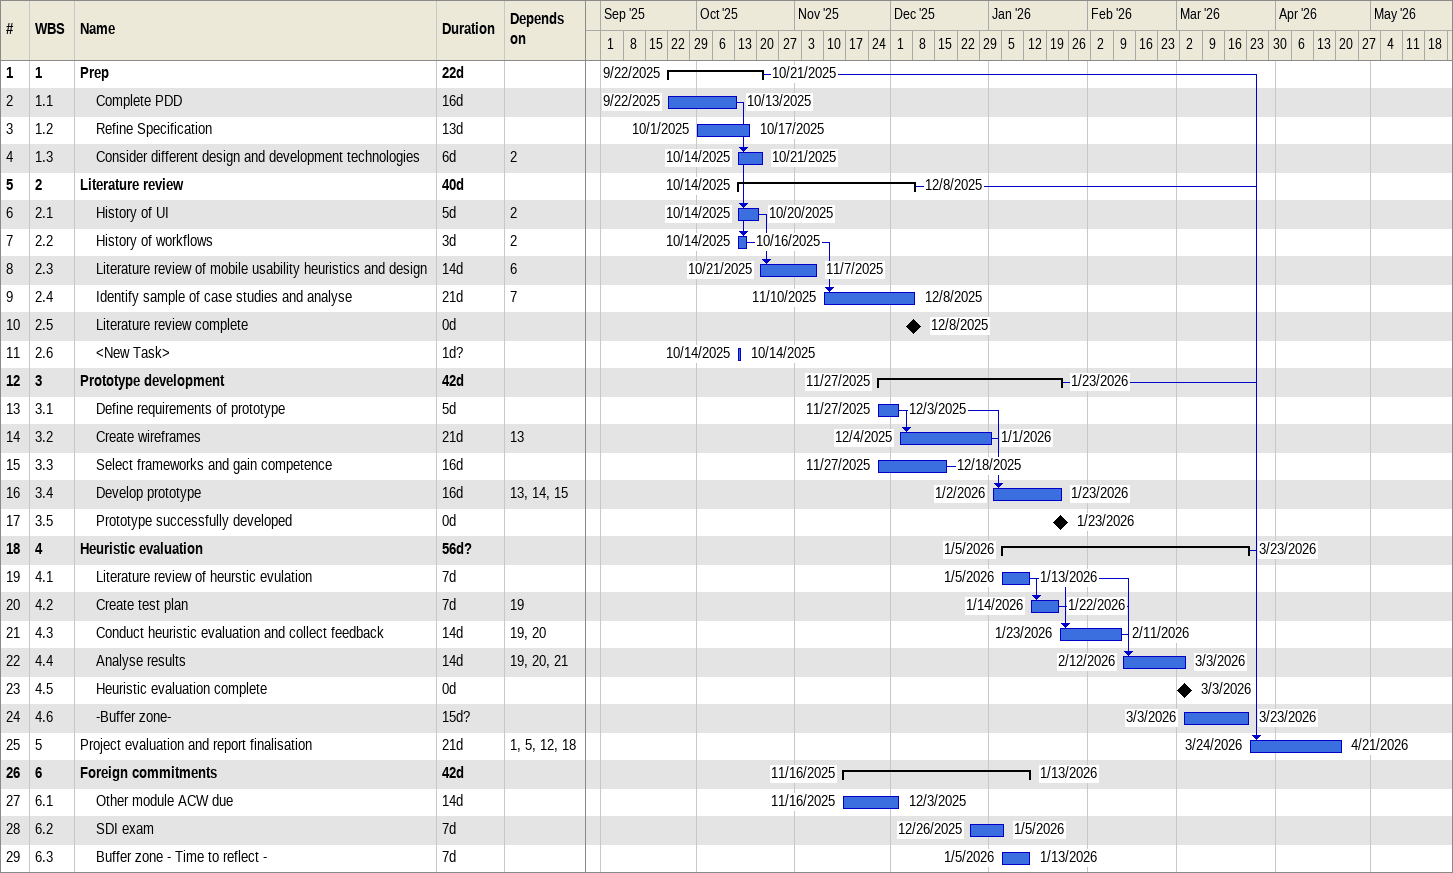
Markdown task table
| ID | WBS | Task | Duration | Start | Finish | Predecessors |
|---|---|---|---|---|---|---|
| 1 | 1 | **Prep** | 22d | 2025-09-22 | 2025-10-21 |  |
| 2 | 1.1 | Complete PDD | 16d | 2025-09-22 | 2025-10-13 |  |
| 3 | 1.2 | Refine Specification | 13d | 2025-10-01 | 2025-10-17 |  |
| 4 | 1.3 | Consider different design and development technologies | 6d | 2025-10-14 | 2025-10-21 | 2 |
| 5 | 2 | **Literature review** | 40d | 2025-10-14 | 2025-12-08 |  |
| 6 | 2.1 | History of UI | 5d | 2025-10-14 | 2025-10-20 | 2 |
| 7 | 2.2 | History of workflows | 3d | 2025-10-14 | 2025-10-16 | 2 |
| 8 | 2.3 | Literature review of mobile usability heuristics and design | 14d | 2025-10-21 | 2025-11-07 | 6 |
| 9 | 2.4 | Identify sample of case studies and analyse | 21d | 2025-11-10 | 2025-12-08 | 7 |
| 10 | 2.5 | Literature review complete | 0d | 2025-12-08 | 2025-12-08 |  |
| 11 | 2.6 | <New Task> | 1d? | 2025-10-14 | 2025-10-14 |  |
| 12 | 3 | **Prototype development** | 42d | 2025-11-27 | 2026-01-23 |  |
| 13 | 3.1 | Define requirements of prototype | 5d | 2025-11-27 | 2025-12-03 |  |
| 14 | 3.2 | Create wireframes | 21d | 2025-12-04 | 2026-01-01 | 13 |
| 15 | 3.3 | Select frameworks and gain competence | 16d | 2025-11-27 | 2025-12-18 |  |
| 16 | 3.4 | Develop prototype | 16d | 2026-01-02 | 2026-01-23 | 13, 14, 15 |
| 17 | 3.5 | Prototype successfully developed | 0d | 2026-01-23 | 2026-01-23 |  |
| 18 | 4 | **Heuristic evaluation** | 56d? | 2026-01-05 | 2026-03-23 |  |
| 19 | 4.1 | Literature review of heurstic evulation | 7d | 2026-01-05 | 2026-01-13 |  |
| 20 | 4.2 | Create test plan | 7d | 2026-01-14 | 2026-01-22 | 19 |
| 21 | 4.3 | Conduct heuristic evaluation and collect feedback | 14d | 2026-01-23 | 2026-02-11 | 19, 20 |
| 22 | 4.4 | Analyse results | 14d | 2026-02-12 | 2026-03-03 | 19, 20, 21 |
| 23 | 4.5 | Heuristic evaluation complete | 0d | 2026-03-03 | 2026-03-03 |  |
| 24 | 4.6 | -Buffer zone- | 15d? | 2026-03-03 | 2026-03-23 |  |
| 25 | 5 | Project evaluation and report finalisation | 21d | 2026-03-24 | 2026-04-21 | 1, 5, 12, 18 |
| 26 | 6 | **Foreign commitments** | 42d | 2025-11-16 | 2026-01-13 |  |
| 27 | 6.1 | Other module ACW due | 14d | 2025-11-16 | 2025-12-03 |  |
| 28 | 6.2 | SDI exam | 7d | 2025-12-26 | 2026-01-05 |  |
| 29 | 6.3 | Buffer zone - Time to reflect - | 7d | 2026-01-05 | 2026-01-13 |  |
